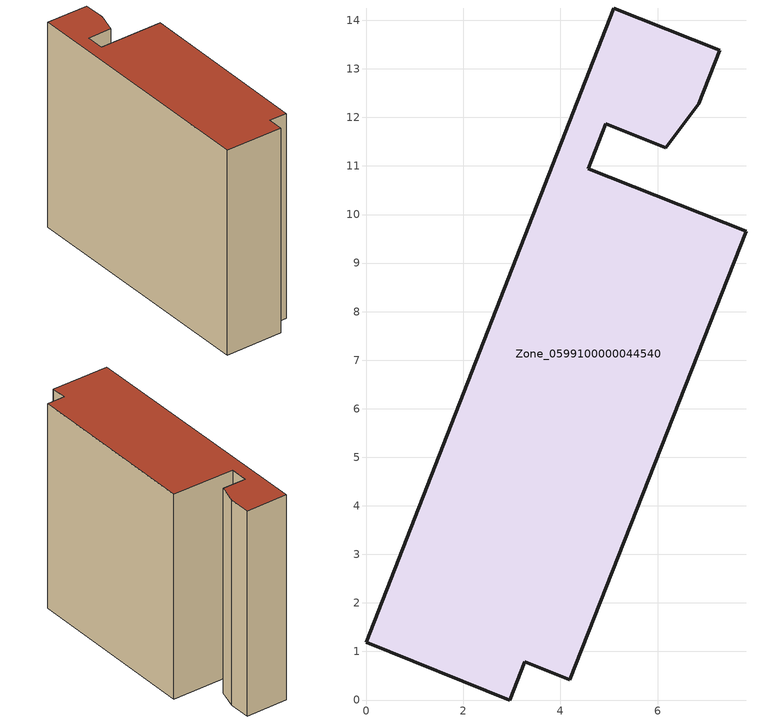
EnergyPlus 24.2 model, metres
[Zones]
Zone_0599100000044540
 floor ground (C_G): 4.94,11.87 4.57,10.94 7.83,9.65 4.19,0.42 3.27,0.79 2.96,0 0,1.19 5.1,14.25 7.28,13.38 6.84,12.28 6.17,11.38 z3.94
 wall outside (C_F): 4.57,10.94 4.94,11.87 6.17,11.38 6.84,12.28 7.28,13.38 5.1,14.25 0,1.19 2.96,0 3.27,0.79 4.19,0.42 7.83,9.65 4.57,10.94 z3.94:15.56
 roof outside (C_R): 6.84,12.28 7.28,13.38 5.1,14.25 0,1.19 2.96,0 3.27,0.79 4.19,0.42 7.83,9.65 4.57,10.94 4.94,11.87 6.17,11.38 z15.56
[BUILDING]
Pand.0599100000044540: North Axis=0; Terrain=City; Loads Convergence Tolerance Value=0.04; Temperature Convergence Tolerance Value=0.4; Solar Distribution=FullExterior; Maximum Number of Warmup Days=25; Minimum Number of Warmup Days=1
[Site:Location]
Rotterdam.The.Hague.AP_ZH_NLD Design_Conditions: Latitude=51.96; Longitude=4.45; Time Zone=1; Elevation=-4.5
[SITE:GROUNDTEMPERATURE:BUILDINGSURFACE]
18, 18, 18, 18, 18, 18, 18, 18, 18, 18, 18, 18
[MATERIAL] Thermal Absorptance=0.9; Solar Absorptance=0.7; Visible Absorptance=0.7
Name | Roughness | Thickness | Conductivity | Density | Specific Heat
G.TI.1975-1991 | MediumSmooth | 0.15 | 0.288461 | 540 | 1210
F.TI.1975-1991 | Rough | 0.3 | 0.230769 | 1920 | 840
R.TI.1975-1991 | MediumRough | 0.2 | 0.153846 | 1500 | 1000
[CONSTRUCTION]
C_G: G.TI.1975-1991
C_F: F.TI.1975-1991
C_R: R.TI.1975-1991
[ZONE]
Zone_0599100000044540: Type=1; Multiplier=1; Ceiling Height=Autocalculate; Volume=Autocalculate; Floor Area=autocalculate; Part of Total Floor Area=Yes
[ZONEINFILTRATION:DESIGNFLOWRATE]
Infil_Zone_0599100000044540: Zone or ZoneList or Space or SpaceList=Zone_0599100000044540; Schedule=AlwaysOn; Design Flow Rate Calculation Method=Flow/Area; Flow Rate per Floor Area=0.003; Constant Term Coefficient=1; Temperature Term Coefficient=0; Velocity Term Coefficient=0; Velocity Squared Term Coefficient=0
[HVACTEMPLATE:ZONE:IDEALLOADSAIRSYSTEM]
Zone_0599100000044540: Maximum Heating Supply Air Temperature=50; Minimum Cooling Supply Air Temperature=13; Maximum Heating Supply Air Humidity Ratio=0.0156; Minimum Cooling Supply Air Humidity Ratio=0.0077; Heating Limit=NoLimit; Cooling Limit=NoLimit; Dehumidification Control Type=ConstantSensibleHeatRatio; Cooling Sensible Heat Ratio=0.7; Dehumidification Setpoint=60; Humidification Control Type=None; Humidification Setpoint=30; Outdoor Air Method=None; Outdoor Air Flow Rate per Person=0.00944; Outdoor Air Flow Rate per Zone Floor Area=0; Outdoor Air Flow Rate per Zone=0; Demand Controlled Ventilation Type=None; Outdoor Air Economizer Type=NoEconomizer; Heat Recovery Type=None; Sensible Heat Recovery Effectiveness=0.7; Latent Heat Recovery Effectiveness=0.65
[ZONECONTROL:THERMOSTAT]
ThermostatControl_Zone_0599100000044540: Zone or ZoneList=Zone_0599100000044540; Control Type Schedule=DualSetpointControlType; Control 1=Thermostat_Zone_0599100000044540; Temperature Difference Between Cutout And Setpoint=0
[THERMOSTATSETPOINT:DUALSETPOINT]
Thermostat_Zone_0599100000044540: Heating Setpoint Temperature Schedule=HeatingSetpoint_Zone_0599100000044540; Cooling Setpoint Temperature Schedule=CoolingSetpoint_Zone_0599100000044540
[SCHEDULE:COMPACT]
HeatingSetpoint_Zone_0599100000044540: Through: 12/31, For: AllDays, Until: 24:00, 21
CoolingSetpoint_Zone_0599100000044540: Through: 12/31, For: AllDays, Until: 24:00, 24
DualSetpointControlType: Through: 12/31, For: AllDays, Until: 24:00, 4
AlwaysOn: Through: 12/31, For: AllDays, Until: 24:00, 1
